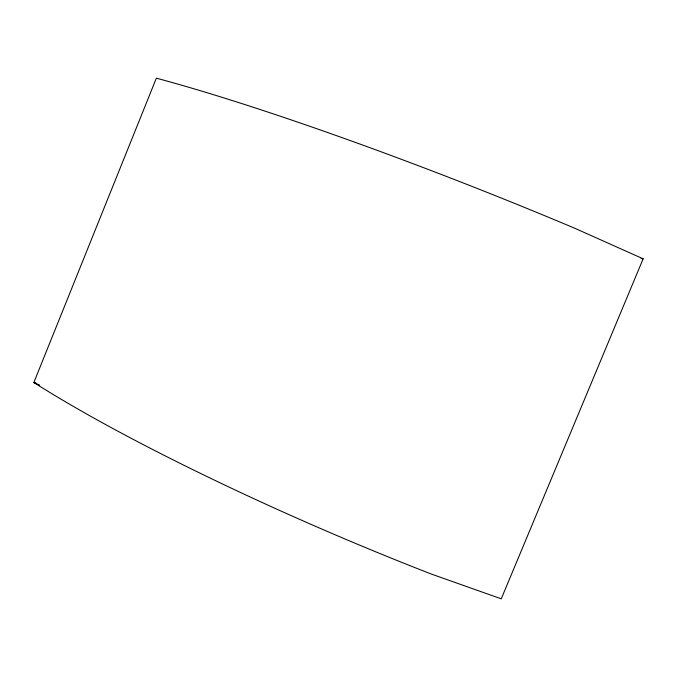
<?xml version="1.0" encoding="UTF-8"?>
<svg xmlns="http://www.w3.org/2000/svg" width="677" height="677" viewBox="0 0 677 677"><rect width="100%" height="100%" fill="white"/><g stroke="black" fill="none" stroke-linecap="round" stroke-linejoin="round"><path stroke-width="1.02" d="M643.15 258.809L501.251 598.832L431.528 574.121A436.69 59.83 23.2 0 1 33.85 382.513L156.362 78.168A439.627 41.991 21.5 0 1 575.069 228.386L643.15 258.809L641.068 258.436M35.915 382.962L33.85 382.513L39.63 385.111"/></g></svg>
